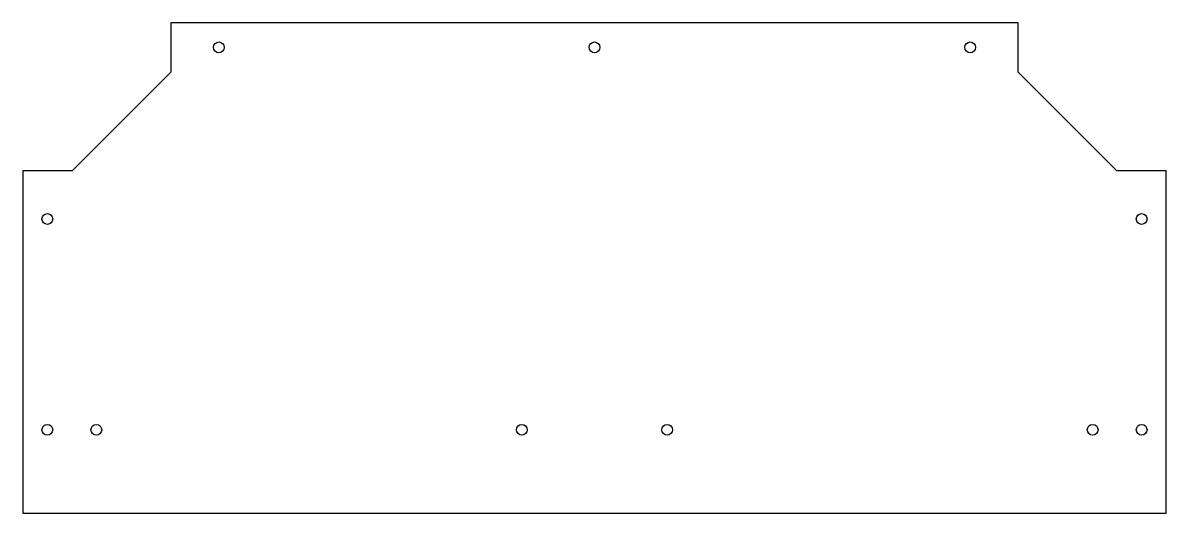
# Model space of a CAD drawing. Header units: millimetres. Extents: x -350 to 350, y -150 to 150.
import ezdxf

# ---------------------------------------------------------------- set-up
doc = ezdxf.new("R2010")
doc.units = ezdxf.units.MM
doc.layers.add('CUTOUTS', color=1, linetype='CONTINUOUS')
doc.layers.add('PERIMETER', color=5, linetype='CONTINUOUS')

msp = doc.modelspace()

# ---------------------------------------------------------------- linework, layer by layer
at = {"layer": 'CUTOUTS'}
for centre in [(-230, 135), (0, 135), (230, 135), (-335, 30), (335, 30), (-335, -99), (-305, -99), (-44.5, -99), (44.5, -99), (305, -99), (335, -99)]:
    msp.add_circle(centre, 3.3, dxfattribs=at)
at = {"layer": 'PERIMETER'}
for p, q in [((259.5, 150), (-259.5, 150)), ((-259.5, 150), (-259.5, 119.8)), ((259.5, 119.8), (259.5, 150)), ((-259.5, 119.8), (-319.8, 59.5)), ((319.8, 59.5), (259.5, 119.8)), ((-319.8, 59.5), (-350, 59.5)), ((-350, 59.5), (-350, -150)), ((350, 59.5), (319.8, 59.5)), ((350, -150), (350, 59.5)), ((-350, -150), (350, -150))]:
    msp.add_line(p, q, dxfattribs=at)

doc.saveas('drawing.dxf')
